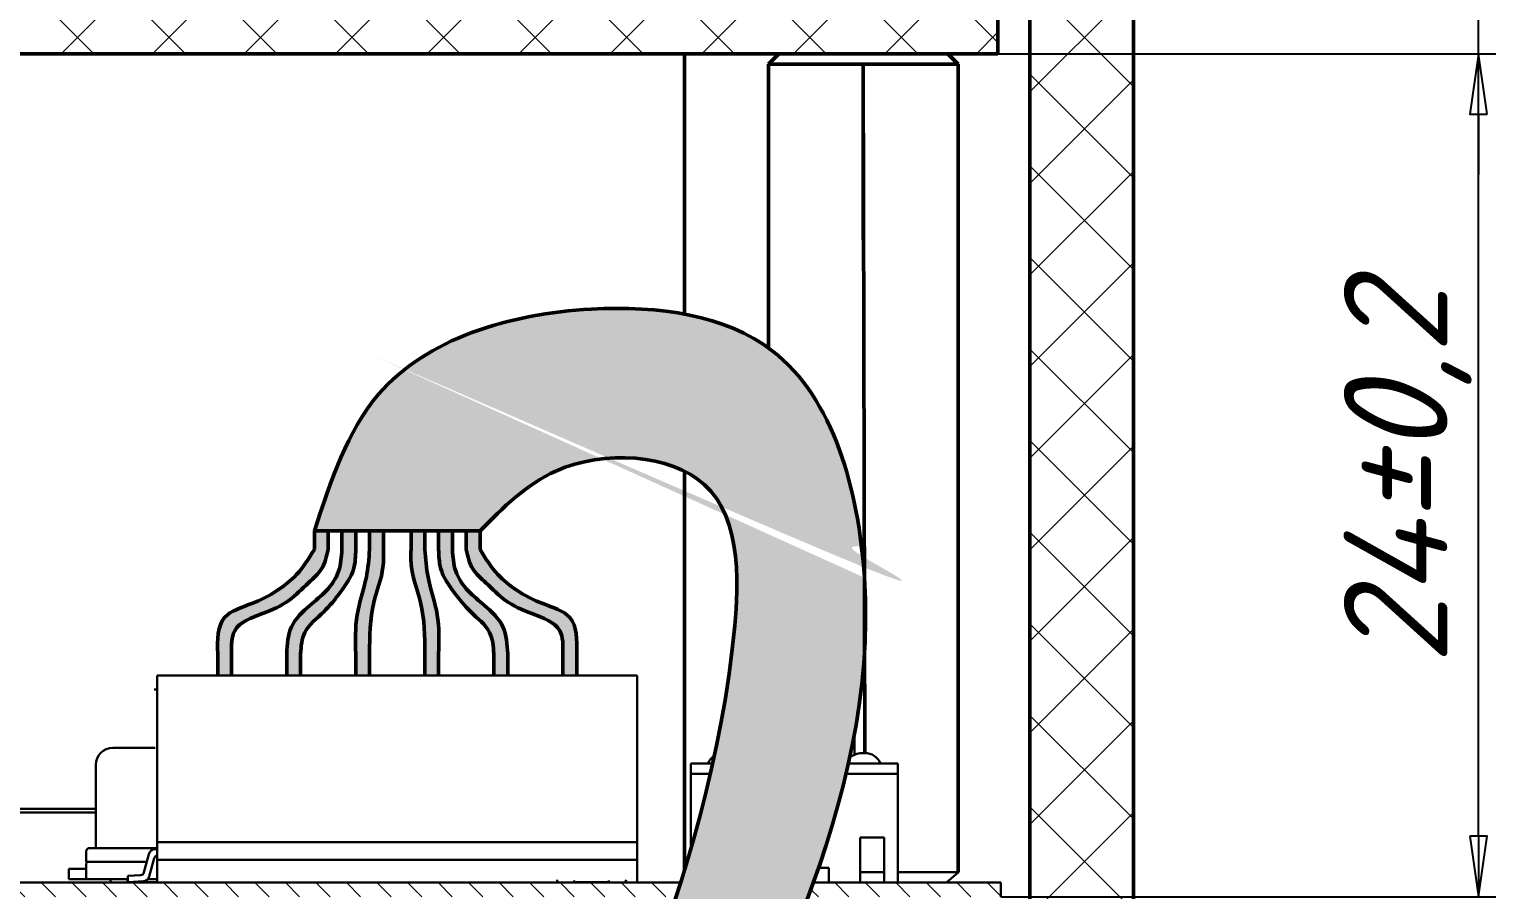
# Model space of a CAD drawing. Header units: inches. Extents: x -14 to 5184, y -66 to 1689.
# Drawn here: x 2968.36 to 3010.83, y 719.66 to 744.57 of the extents above; entities that cross this region are included whole.
import ezdxf

# ---------------------------------------------------------------- set-up
doc = ezdxf.new("R2010")
doc.units = ezdxf.units.IN
doc.header["$MEASUREMENT"] = 0
for name, color, linetype, lineweight in [('Видимый контур (ГОСТ)', 7, 'Continuous', 50), ('Размер (ГОСТ)', 7, 'Continuous', 25), ('Штриховка (ГОСТ)', 7, 'Continuous', 18), ('Штриховка ГОСТ', 7, 'Continuous', 9)]:
    doc.layers.add(name, color=color, linetype=linetype, lineweight=lineweight)
doc.styles.add('Standart 3.0', font='gost_b.ttf', dxfattribs={"oblique": 15, "height": 3})
doc.dimstyles.new('Обычный (ГОСТ)', dxfattribs={"dimscale": 0.5, "dimtxt": 3.5, "dimasz": 3.5, "dimexe": 1, "dimexo": 0, "dimgap": 0.5, "dimtad": 1, "dimrnd": 1e-08, "dimtxsty": 'Standart 3.0', "dimblk": 'Filled-1', "dimblk1": 'Filled-1', "dimblk2": 'Filled-1', "dimcen": 0.09, "dimdle": 15, "dimclrd": 256, "dimclre": 256, "dimclrt": 256, "dimazin": 2, "dimtfac": 0.7142857313156128, "dimtmove": 0, "dimatfit": 3, "dimfxl": 1, "dimtolj": 1, "dimlwd": 25, "dimlwe": 25, "dimarcsym": 0})
pattern_1 = [(45, (-838.0230394444743, -51.15957828930812), (-1.325825214724776, 1.325825214724777), []), (135, (-838.0230394444743, -51.15957828930812), (-1.325825214724777, -1.325825214724776), [])]

# ---------------------------------------------------------------- blocks, each defined once
blk = doc.blocks.new('Filled-1')
at = {"color": 0}
for p, q in [((0, 0), (-1, 0.1428571428571429)), ((-1, 0.1428571428571429), (-1, -0.1428571428571429)), ((-1, 0), (0, 0)), ((-1, -0.1428571428571429), (0, 0))]:
    blk.add_line(p, q, dxfattribs=at)
at = {"color": 0, "flags": 128}
blk.add_lwpolyline([(-1, -0.1428571428571429), (0, 0), (-1, 0.1428571428571429), (-1, -0.1428571428571429)], dxfattribs=at)
at = {"color": 0}
blk.add_solid([(-1, -0.1428571428571429), (0, 0), (-1, 0.1428571428571429), (-1, -0.1428571428571429)], dxfattribs=at)
blk = doc.blocks.new('*D155')
at = {"layer": 'Размер (ГОСТ)', "lineweight": 25, "ltscale": 0.5, "transparency": 16777216}
for p, q in [((2996.411795750761, 743.8613681323305), (3010.828447032974, 743.8613681323305)), ((3010.328447032974, 721.1998881323308), (3010.328447032974, 742.1113681323305)), ((2996.49810206248, 719.4498881323308), (3010.828447032974, 719.4498881323308))]:
    blk.add_line(p, q, dxfattribs=at)
at = {"layer": 'Размер (ГОСТ)', "lineweight": 25, "ltscale": 0.5, "transparency": 16777216, "xscale": 1.75, "yscale": 1.75, "zscale": 1.75}
for p, rotation in [((3010.328447032974, 743.8613681323305), 90), ((3010.328447032974, 719.4498881323308), 270)]:
    blk.add_blockref('Filled-1', p, dxfattribs=dict(at, rotation=rotation))
at = {"layer": 'Размер (ГОСТ)', "ltscale": 0.5, "transparency": 16777216, "insert": (3008.281417330003, 731.6556281323311), "char_height": 3, "attachment_point": 5, "rotation": 90, "style": 'Standart 3.0'}
blk.add_mtext('\\A1;{\\fGOST type B|b0|i0|c204|p0;24}%%P{\\fGOST type B|b0|i0|c204|p0;0,2}', dxfattribs=at)
blk = doc.blocks.new('*D156')
at = {"layer": 'Размер (ГОСТ)', "lineweight": 25, "ltscale": 0.5, "transparency": 16777216}
for p, q in [((3010.328447032974, 748.6113681323305), (3010.328447032974, 755.1791804436536)), ((2996.411795750761, 746.8613681323305), (3010.828447032974, 746.8613681323305)), ((3010.328447032974, 743.8613681323305), (3010.328447032974, 746.8613681323305)), ((2996.411795750761, 743.8613681323305), (3010.828447032974, 743.8613681323305)), ((3010.328447032974, 742.1113681323305), (3010.328447032974, 740.3613681323305))]:
    blk.add_line(p, q, dxfattribs=at)
at = {"layer": 'Размер (ГОСТ)', "lineweight": 25, "ltscale": 0.5, "transparency": 16777216, "xscale": 1.75, "yscale": 1.75, "zscale": 1.75}
for p, rotation in [((3010.328447032974, 746.8613681323305), 270), ((3010.328447032974, 743.8613681323305), 90)]:
    blk.add_blockref('Filled-1', p, dxfattribs=dict(at, rotation=rotation))
at = {"layer": 'Размер (ГОСТ)', "ltscale": 0.5, "transparency": 16777216, "insert": (3008.578447032974, 752.7702742879926), "char_height": 3, "attachment_point": 5, "rotation": 90, "style": 'Standart 3.0'}
blk.add_mtext('\\A1;3*', dxfattribs=at)

msp = doc.modelspace()

# ---------------------------------------------------------------- hatches: boundary and pattern name
at = {"layer": 'Штриховка (ГОСТ)'}
h = msp.add_hatch(dxfattribs=at)
h.set_pattern_fill('ANSI37', color=256, scale=15, style=0)
h.set_pattern_definition(pattern_1)
h.paths.add_polyline_path([(2998.837229541403, 707.3267087815876), (2998.837229541403, 707.3930814574829), (2994.337228739738, 707.3930814574829), (2994.337228739738, 710.3930814574829), (2997.337229539485, 710.3930814574829), (2997.337229539485, 747.8930814574829), (2997.353099355532, 747.8930814574829), (2998.837229541403, 747.8930814574829), (2998.837229541403, 747.7824923293116), (2998.837229541403, 746.3930814574829), (2998.853099355532, 746.3930814574829), (3000.337229543321, 746.3930814574829), (3000.337229543321, 746.2824923293116), (3000.337229543321, 705.8930814574829), (2998.840162546853, 705.8930814574829), (2998.837229541403, 705.8930814574829)])
h.paths.add_polyline_path([(2990.337230175069, 707.3858112707507), (2987.337229526699, 707.3930814574829), (2987.337229526699, 710.3930814574829), (2990.337230175069, 710.3858112707507)])
h.paths.add_polyline_path([(2981.337229519027, 710.3930814574829), (2981.337229519027, 707.3930814574829), (2945.337229472997, 707.3930814574829), (2945.337229472997, 710.3930814574829)])
h.paths.add_polyline_path([(2939.337229465325, 710.3930814574829), (2939.337229465325, 707.3930814574829), (2936.337228815467, 707.3930814574829), (2936.337228815467, 710.3930814574829)])
h.paths.add_polyline_path([(2932.337230250798, 710.3930814574829), (2932.337230250798, 707.3930814574829), (2927.837229450621, 707.3930814574829), (2927.837229450621, 705.8930814574829), (2926.340162546853, 705.8930814574829), (2926.337229448703, 705.8930814574829), (2926.337229448703, 746.3930814574829), (2926.353099355532, 746.3930814574829), (2927.837229450621, 746.3930814574829), (2927.837229450621, 747.8930814574829), (2929.337229452539, 747.8930814574829), (2929.337229452539, 747.7824923293116), (2929.337229452539, 710.3930814574829)])
h = msp.add_hatch(dxfattribs=at)
h.set_pattern_fill('ANSI37', color=256, scale=15, style=0)
h.set_pattern_definition(pattern_1)
h.paths.add_polyline_path([(2939.237174963417, 746.8613681323305), (2939.237174963417, 743.8613681323305), (2996.411795750761, 743.8613681323305), (2996.411795750761, 746.8613681323305), (2992.425169206862, 746.8613681323305), (2992.411795750761, 746.8613681323305), (2991.811795750761, 746.8613681323305), (2963.425169206862, 746.8613681323305)])
h.paths.add_polyline_path([(2932.534433193032, 743.8613681323305), (2932.526901561695, 743.8613681323305), (2932.61183120749, 743.8613681323305), (2931.589302288866, 743.8613681323305), (2930.411795750753, 743.8613681323305), (2930.411795750753, 746.8613681323305), (2932.054682865896, 746.8613681323305), (2931.955493027536, 746.8613681323305), (2932.26317312506, 746.6351489517036), (2932.498014970029, 746.3613681323314)])
h.paths.add_polyline_path([(2939.237174963417, 746.8613681323305), (2939.237174963417, 743.8613681323305), (2937.23428921264, 743.8613681323305), (2936.211760294016, 743.8613681323305), (2936.323436852012, 743.8613681323305), (2936.323436852012, 745.8613681323305), (2936.323436852012, 746.8613043099273), (2935.911753202484, 746.8613681323305), (2936.323436852012, 746.8613681323305), (2936.425169206854, 746.8613681323305), (2936.76890863561, 746.8613681323305), (2938.425169206854, 746.8613681323305)])
at = {"layer": 'Штриховка (ГОСТ)', "ltscale": 0.5}
h = msp.add_hatch(color=9, dxfattribs=at)
h.dxf.hatch_style = 1
edge = h.paths.add_edge_path()
edge.add_spline(control_points=[(2983.6910824202, 690.6977992048345), (2983.954726007202, 692.284754937927), (2985.047784877814, 698.8642286169514), (2986.340590780208, 711.285218999497), (2992.204585330528, 720.729940888787), (2992.546827833689, 726.534690576868)], knot_values=[25.54166231348353, 25.54166231348353, 25.54166231348353, 25.54166231348353, 30.37243849634078, 45.56992402336301, 62.53420212688339, 62.53420212688339, 62.53420212688339, 62.53420212688339], degree=3, periodic=0)
edge.add_line((2992.54682783369, 726.5346905768811), (2992.542302627513, 728.6914301728934))
edge.add_spline(control_points=[(2992.542302627512, 728.6914301729022), (2992.380464444189, 731.2092979857407), (2991.098931720814, 735.9323852665706), (2984.168939535707, 736.913991713118), (2978.284053990745, 735.1359875783683), (2977.086476909086, 731.4895804196342), (2976.610677258192, 730.0408559243874)], knot_values=[0, 2.561506562415161e-12, 2.561506562415161e-12, 2.561506562415161e-12, 7.092148681006773, 12.46529463983893, 19.10283235443025, 23.4783337109341, 23.4783337109341, 23.4783337109341, 23.4783337109341], degree=3, periodic=0)
edge.add_line((2976.610677258192, 730.0408559243874), (2979.010677258193, 730.0408559243874))
edge.add_line((2979.010677258193, 730.0408559243874), (2981.410677258193, 730.0408559243874))
edge.add_spline(control_points=[(2981.410677258193, 730.0408559243874), (2982.07593960596, 730.716184031605), (2983.808795664098, 732.4752590878609), (2989.078207240302, 732.1252113779468), (2988.619438078173, 720.2913681047926), (2983.117176910373, 711.2914803830047), (2980.939889420208, 699.1968139117093), (2980.50264130068, 694.1040598150378), (2979.922128602353, 691.6309671373762)], knot_values=[0, 0, 0, 0, 2.80167752579626, 7.297728316990558, 12.36345076120922, 33.56505640900438, 41.24786777632259, 48.87456467641559, 48.87456467641591, 48.87456467641591, 48.87456467641591], degree=3, periodic=0)
edge.add_arc((2981.6910824202, 690.6977992048345), 2.000000000000053, -6.838263288955204e-11, 152.1872181198208, ccw=False)
edge = h.paths.add_edge_path()
edge.add_spline(control_points=[(2976.610677258193, 729.5016132458636), (2976.452769917952, 729.2493616770406), (2976.167962981823, 728.7943923492027), (2975.518880644293, 728.274743552125), (2974.816880442214, 727.9155151423432), (2973.79375426956, 727.6281164478798), (2973.804683578172, 726.8901333567599), (2973.810677199701, 726.4854241934912)], knot_values=[0, 0, 0, 0, 0.8876690817723617, 1.601029509395069, 2.442545259551083, 3.324915313696357, 4.396416011660989, 4.396416011660989, 4.396416011660989, 4.396416011660989], degree=3, periodic=0)
edge.add_line((2973.810677199701, 726.4854241934912), (2973.810677199701, 725.86136803398))
edge.add_line((2973.810677199701, 725.86136803398), (2974.210677199701, 725.86136803398))
edge.add_line((2974.210677199701, 725.86136803398), (2974.210677199701, 726.4854241934913))
edge.add_spline(control_points=[(2974.210677199701, 726.4854241934912), (2974.206242389017, 726.7303696371571), (2974.195615686909, 727.317308392489), (2975.110363892174, 727.6373925015145), (2975.877543231054, 727.9646707256328), (2976.377439141652, 728.5024696826617), (2976.879537594921, 728.9218115112197), (2976.966033233852, 729.304230683574), (2977.010677258193, 729.5016132458636)], knot_values=[0, 0, 0, 0, 0.6754366321081279, 1.618482590334783, 2.476314974066144, 3.239382725519293, 3.79160126097013, 4.380664741072716, 4.380664741072716, 4.380664741072716, 4.380664741072716], degree=3, periodic=0)
edge.add_line((2977.010677258192, 729.5016132458596), (2977.010677258192, 730.0408559243874))
edge.add_line((2977.010677258192, 730.0408559243874), (2976.610677258192, 730.0408559243874))
edge.add_line((2976.610677258192, 730.0408559243874), (2976.610677258192, 729.5016132458628))
edge = h.paths.add_edge_path()
edge.add_spline(control_points=[(2976.210677199701, 726.485424372708), (2976.227532002805, 726.703851051911), (2976.266032393397, 727.2027896875626), (2976.898219571161, 727.6654639244146), (2977.374186903102, 728.2673834309337), (2977.791245449957, 728.8620169117464), (2977.80510451721, 729.318186945012), (2977.810677258193, 729.5016132458635)], knot_values=[0, 0, 0, 0, 0.6305428488406861, 1.440310267355914, 2.175903171811265, 2.981585956941228, 3.523425769823472, 3.523425769823472, 3.523425769823472, 3.523425769823472], degree=3, periodic=0)
edge.add_line((2977.810677258192, 729.5016132458487), (2977.810677258192, 730.0408559243874))
edge.add_line((2977.810677258192, 730.0408559243874), (2977.410677258192, 730.0408559243874))
edge.add_line((2977.410677258192, 730.0408559243874), (2977.410677258192, 729.50161324585))
edge.add_spline(control_points=[(2977.410677258193, 729.5016132458635), (2977.396490742995, 729.2893098258172), (2977.367022042077, 728.848306104912), (2976.982385196734, 728.2920519614278), (2976.43684095521, 727.8574103433488), (2975.852792969795, 727.3171961652047), (2975.824560146859, 726.7596077443354), (2975.810677199702, 726.485424372708)], knot_values=[0, 0, 0, 0, 0.6290850324025244, 1.306756339558478, 1.935745102583544, 2.75596662078093, 3.549499064688082, 3.549499064688082, 3.549499064688082, 3.549499064688082], degree=3, periodic=0)
edge.add_line((2975.810677199702, 726.485424372708), (2975.810677199702, 725.8613682131969))
edge.add_line((2975.810677199702, 725.8613682131969), (2976.210677199701, 725.8613682131969))
edge.add_line((2976.210677199701, 725.8613682131969), (2976.210677199701, 726.485424372708))
edge = h.paths.add_edge_path(flags=17)
edge.add_spline(control_points=[(2978.210677199701, 726.4854243727082), (2978.213243920135, 726.985677263449), (2978.217644488964, 727.8433465478671), (2978.626586260173, 728.806364362914), (2978.614553280617, 729.3322248540294), (2978.610677258193, 729.5016132458636)], knot_values=[0, 0, 0, 0, 1.487484540735472, 2.550249734182781, 3.055254438276584, 3.055254438276584, 3.055254438276584, 3.055254438276584], degree=3, periodic=0)
edge.add_line((2978.610677258192, 729.5016132459251), (2978.610677258192, 730.0408559243874))
edge.add_line((2978.610677258192, 730.0408559243874), (2978.210677258192, 730.0408559243874))
edge.add_line((2978.210677258192, 730.0408559243874), (2978.210677258192, 729.5016132458577))
edge.add_spline(control_points=[(2978.210677258193, 729.5016132458636), (2978.189970512745, 729.23358696242), (2978.140367829926, 728.5915342188556), (2977.777738298505, 727.6212959651967), (2977.799679408103, 726.8646743963222), (2977.810677199701, 726.4854243727082)], knot_values=[0, 0, 0, 0, 0.8042696379303687, 1.926615259383249, 3.054547687743148, 3.054547687743148, 3.054547687743148, 3.054547687743148], degree=3, periodic=0)
edge.add_line((2977.810677199701, 726.4854243727082), (2977.810677199701, 725.8613682131969))
edge.add_line((2977.810677199701, 725.8613682131969), (2978.210677199701, 725.8613682131969))
edge.add_line((2978.210677199701, 725.8613682131969), (2978.210677199701, 726.4854243727082))
edge = h.paths.add_edge_path(flags=17)
edge.add_spline(control_points=[(2979.410677258193, 729.5016132458636), (2979.406801235768, 729.3322248540296), (2979.394768256213, 728.8063643629139), (2979.80371002742, 727.8433465478671), (2979.808110596251, 726.9856772634489), (2979.810677316686, 726.4854243727082)], knot_values=[0, 0, 0, 0, 0.505004704093803, 1.567769897541112, 3.055254438276584, 3.055254438276584, 3.055254438276584, 3.055254438276584], degree=3, periodic=0)
edge.add_line((2979.810677316686, 726.4854243727082), (2979.810677316686, 725.8613682131969))
edge.add_line((2979.810677316686, 725.8613682131969), (2980.210677316685, 725.8613682131969))
edge.add_line((2980.210677316685, 725.8613682131969), (2980.210677316685, 726.4854243727082))
edge.add_spline(control_points=[(2980.210677316685, 726.4854243727082), (2980.221675108283, 726.8646743963226), (2980.24361621788, 727.6212959651969), (2979.880986686461, 728.5915342188555), (2979.83138400364, 729.2335869624197), (2979.810677258193, 729.5016132458636)], knot_values=[0, 0, 0, 0, 1.127932428359899, 2.250278049812779, 3.054547687743148, 3.054547687743148, 3.054547687743148, 3.054547687743148], degree=3, periodic=0)
edge.add_line((2979.810677258193, 729.5016132458695), (2979.810677258193, 730.0408559243874))
edge.add_line((2979.810677258193, 730.0408559243874), (2979.410677258193, 730.0408559243874))
edge.add_line((2979.410677258193, 730.0408559243874), (2979.410677258193, 729.5016132458841))
edge = h.paths.add_edge_path(flags=17)
edge.add_spline(control_points=[(2980.210677258193, 729.5016132458635), (2980.216249999176, 729.3181869450121), (2980.230109066429, 728.8620169117465), (2980.647167613282, 728.2673834309339), (2981.123134945226, 727.6654639244146), (2981.755322122989, 727.2027896875625), (2981.793822513581, 726.703851051911), (2981.810677316685, 726.485424372708)], knot_values=[0, 0, 0, 0, 0.5418398128822438, 1.347522598012207, 2.083115502467558, 2.892882920982786, 3.523425769823472, 3.523425769823472, 3.523425769823472, 3.523425769823472], degree=3, periodic=0)
edge.add_line((2981.810677316685, 726.485424372708), (2981.810677316685, 725.8613682131969))
edge.add_line((2981.810677316685, 725.8613682131969), (2982.210677316684, 725.8613682131969))
edge.add_line((2982.210677316684, 725.8613682131969), (2982.210677316684, 726.485424372708))
edge.add_spline(control_points=[(2982.210677316684, 726.485424372708), (2982.196794369526, 726.7596077443353), (2982.168561546592, 727.3171961652046), (2981.584513561177, 727.857410343349), (2981.038969319651, 728.2920519614278), (2980.654332474309, 728.8483061049118), (2980.624863773392, 729.2893098258171), (2980.610677258193, 729.5016132458635)], knot_values=[0, 0, 0, 0, 0.7935324439071524, 1.613753962104538, 2.242742725129604, 2.920414032285557, 3.549499064688082, 3.549499064688082, 3.549499064688082, 3.549499064688082], degree=3, periodic=0)
edge.add_line((2980.610677258193, 729.5004118852846), (2980.610677258193, 730.0408559243874))
edge.add_line((2980.610677258193, 730.0408559243874), (2980.210677258193, 730.0408559243874))
edge.add_line((2980.210677258193, 730.0408559243874), (2980.210677258193, 729.5016132458783))
edge = h.paths.add_edge_path(flags=17)
edge.add_spline(control_points=[(2981.010677258193, 729.5016132458636), (2981.055321282534, 729.304230683574), (2981.141816921465, 728.9218115112197), (2981.643915374735, 728.502469682662), (2982.143811285332, 727.9646707256326), (2982.910990624212, 727.637392501515), (2983.825738829476, 727.3173083924889), (2983.815112127368, 726.7303696371571), (2983.810677316685, 726.4854241934912)], knot_values=[0, 0, 0, 0, 0.5890634801025854, 1.141282015553423, 1.904349767006572, 2.762182150737932, 3.705228108964588, 4.380664741072716, 4.380664741072716, 4.380664741072716, 4.380664741072716], degree=3, periodic=0)
edge.add_line((2983.810677316685, 726.4854241934912), (2983.810677316685, 725.86136803398))
edge.add_line((2983.810677316685, 725.86136803398), (2984.210677316685, 725.86136803398))
edge.add_line((2984.210677316685, 725.86136803398), (2984.210677316685, 726.4854241934912))
edge.add_spline(control_points=[(2984.210677316685, 726.4854241934912), (2984.216670938215, 726.8901333567599), (2984.227600246826, 727.62811644788), (2983.204474074172, 727.9155151423431), (2982.502473872091, 728.2747435521251), (2981.853391534564, 728.7943923492026), (2981.568584598435, 729.2493616770407), (2981.410677258193, 729.5016132458636)], knot_values=[0, 0, 0, 0, 1.071500697964632, 1.953870752109906, 2.795386502265919, 3.508746929888627, 4.396416011660989, 4.396416011660989, 4.396416011660989, 4.396416011660989], degree=3, periodic=0)
edge.add_line((2981.410677258193, 729.5016132458635), (2981.410677258193, 730.0408559243874))
edge.add_line((2981.410677258193, 730.0408559243874), (2981.010677258193, 730.0408559243874))
edge.add_line((2981.010677258193, 730.0408559243874), (2981.010677258193, 729.5016132458636))
at = {"layer": 'Штриховка ГОСТ', "ltscale": 0.5}
h = msp.add_hatch(dxfattribs=at)
h.set_pattern_fill('ANSI31', color=256, scale=5, angle=90)
h.set_pattern_definition([(135, (-727.2298699010416, -67.26442708917273), (-0.4419417382415922, -0.4419417382415922), [])])
edge = h.paths.add_edge_path()
edge.add_spline(control_points=[(2940.404245097533, 719.4498881323301), (2940.416214018867, 719.5874359209574), (2940.428570852531, 719.7245960771872), (2940.441363019414, 719.8613681323303)], knot_values=[35.06714669640568, 35.06714669640568, 35.06714669640568, 35.06714669640568, 35.48414801363306, 35.48414801363306, 35.48414801363306, 35.48414801363306], degree=3, periodic=0)
edge.add_line((2940.441363019414, 719.8613681323307), (2930.498102062482, 719.8613681323305))
edge.add_line((2930.498102062482, 719.8613681323305), (2930.498102062482, 719.4498881323303))
edge.add_line((2930.498102062482, 719.4498881323303), (2940.404245097533, 719.4498881323304))
edge = h.paths.add_edge_path()
edge.add_line((2963.343618454547, 719.8613681323308), (2944.05134468149, 719.8613681323307))
edge.add_spline(control_points=[(2944.05134468149, 719.8613681323309), (2944.034509421005, 719.723861729387), (2944.018464654925, 719.5867145723219), (2944.003154349125, 719.4498898350988)], knot_values=[21.22750405723641, 21.22750405723641, 21.22750405723641, 21.22750405723641, 21.65362164922611, 21.65362164922611, 21.65362164922611, 21.65362164922611], degree=3, periodic=0)
edge.add_spline(control_points=[(2944.003154349125, 719.4498898350988), (2944.003154285614, 719.4498892675094), (2944.003154222102, 719.44988869992), (2944.003154158591, 719.4498881323307)], knot_values=[21.65362164922611, 21.65362164922611, 21.65362164922611, 21.65362164922611, 21.65362341688765, 21.65362341688765, 21.65362341688765, 21.65362341688765], degree=3, periodic=0)
edge.add_line((2944.003154158591, 719.4498881323304), (2963.343544958671, 719.4498881323306))
edge.add_line((2963.343544958671, 719.4498881323306), (2963.343618454547, 719.8613681323308))
edge = h.paths.add_edge_path()
edge.add_spline(control_points=[(2987.08977272366, 719.4498881323306), (2987.134006436085, 719.5866103324134), (2987.177759131244, 719.7237613706951), (2987.220994867021, 719.8613681323308)], knot_values=[19.06501621522857, 19.06501621522857, 19.06501621522857, 19.06501621522857, 19.5017385340753, 19.5017385340753, 19.5017385340753, 19.5017385340753], degree=3, periodic=0)
edge.add_line((2987.220994867021, 719.8613681323309), (2963.343618454547, 719.8613681323308))
edge.add_line((2963.343618454547, 719.8613681323308), (2963.343544958671, 719.4498881323306))
edge.add_line((2963.343544958671, 719.4498881323306), (2987.08977272366, 719.4498881323307))
edge = h.paths.add_edge_path()
edge.add_line((2996.49810206248, 719.861368132331), (2991.067021027535, 719.8613681323309))
edge.add_spline(control_points=[(2991.067021027535, 719.861368132331), (2991.018234284914, 719.7239889400156), (2990.968707878827, 719.5868357599998), (2990.918511210422, 719.4498881323307)], knot_values=[32.35477307317363, 32.35477307317363, 32.35477307317363, 32.35477307317363, 32.79143009292527, 32.79143009292527, 32.79143009292527, 32.79143009292527], degree=3, periodic=0)
edge.add_line((2990.918511210422, 719.4498881323308), (2996.49810206248, 719.4498881323308))
edge.add_line((2996.49810206248, 719.4498881323308), (2996.49810206248, 719.861368132331))

# ---------------------------------------------------------------- linework, layer by layer
at = {"layer": 'Видимый контур (ГОСТ)'}
for p, q in [((2997.334549284854, 747.7824923293116), (2997.334549284854, 710.3930814574829)), ((2997.337229539485, 710.3930814574827), (2997.337229539485, 747.8930814574829)), ((2996.411795750761, 746.8613681323305), (2996.411795750761, 743.8613681323305)), ((3000.337229543321, 746.3930814574829), (3000.337229543321, 705.8930814574829)), ((2996.411795750761, 743.8613681323305), (2939.237174963417, 743.8613681323305)), ((2987.334094174818, 736.3201556176841), (2987.334094174818, 743.8613681323305)), ((2989.761102970754, 743.5613681323306), (2990.061102970754, 743.8613681323305)), ((2992.511102970754, 743.8613681323305), (2990.061102970754, 743.8613681323305)), ((2992.511102970754, 743.8613681323305), (2994.961102970753, 743.8613681323305)), ((2995.261102970754, 743.5613681323306), (2994.961102970753, 743.8613681323305)), ((2989.761102970754, 743.5613681323306), (2992.511102970754, 743.5613681323306)), ((2989.761102970754, 743.5613681323306), (2989.761102970754, 735.3455449276523)), ((2992.511102970754, 743.5613681323306), (2992.552961460953, 723.6113681323308)), ((2995.261102970754, 743.5613681323306), (2992.511102970754, 743.5613681323306)), ((2995.261102970754, 743.5613681323306), (2995.261102970754, 720.166531338882)), ((2987.334094174818, 720.2263241919987), (2987.334094174818, 731.7685186862897))]:
    msp.add_line(p, q, dxfattribs=at)
at = {"layer": 'Видимый контур (ГОСТ)', "ltscale": 0.5}
for p, q in [((2992.511102970754, 743.5613681323306), (2992.511102970754, 738.4814312457737)), ((2979.010677258193, 730.0408559243874), (2976.610677258192, 730.0408559243874)), ((2976.610677258192, 730.0408559243874), (2976.610677258192, 729.5016132458635)), ((2977.010677258192, 730.0408559243874), (2977.010677258193, 729.5016132458635)), ((2977.010677258192, 730.0408559243874), (2977.010677258192, 729.5016132458636)), ((2977.410677258192, 730.0408559243874), (2977.410677258193, 729.5016132458635)), ((2977.410677258192, 730.0408559243874), (2977.410677258192, 729.5016132458636)), ((2980.210677258193, 730.0408559243874), (2977.810677258193, 730.0408559243874)), ((2977.810677258192, 730.0408559243874), (2977.810677258193, 729.5016132458635)), ((2977.810677258192, 730.0408559243874), (2977.810677258192, 729.5016132458635)), ((2977.810677258192, 730.0408559243874), (2977.810677258192, 729.5016132458636)), ((2978.210677258192, 730.0408559243874), (2978.210677258193, 729.5016132458635)), ((2978.210677258192, 730.0408559243874), (2978.210677258192, 729.5016132458636)), ((2978.210677258192, 730.0408559243874), (2978.210677258192, 729.5016132458635)), ((2978.210677258192, 730.0408559243874), (2978.210677258192, 729.5016132458636)), ((2978.610677258192, 730.0408559243874), (2978.610677258193, 729.5016132458635)), ((2978.610677258192, 730.0408559243874), (2978.610677258192, 729.5016132458636)), ((2979.010677258193, 730.0408559243874), (2978.610677258192, 730.0408559243874)), ((2978.610677258192, 730.0408559243874), (2978.610677258193, 729.5016132458635)), ((2978.610677258192, 730.0408559243874), (2978.610677258192, 729.5016132458636)), ((2981.410677258193, 730.0408559243874), (2979.010677258193, 730.0408559243874)), ((2979.410677258193, 730.0408559243874), (2979.410677258193, 729.5016132458635)), ((2979.410677258193, 730.0408559243874), (2979.410677258193, 729.5016132458636)), ((2979.410677258193, 730.0408559243874), (2979.410677258193, 729.5016132458635)), ((2979.410677258193, 730.0408559243874), (2979.410677258193, 729.5016132458636)), ((2980.210677258193, 730.0408559243874), (2979.810677258193, 730.0408559243874)), ((2979.810677258193, 730.0408559243874), (2979.810677258193, 729.5016132458635)), ((2979.810677258193, 730.0408559243874), (2979.810677258193, 729.5016132458636)), ((2979.810677258193, 730.0408559243874), (2979.810677258193, 729.5016132458635)), ((2979.810677258193, 730.0408559243874), (2979.810677258193, 729.5016132458636)), ((2980.210677258193, 730.0408559243874), (2980.210677258193, 729.5016132458636)), ((2980.210677258193, 730.0408559243874), (2980.210677258193, 729.5016132458635)), ((2980.210677258193, 730.0408559243874), (2980.210677258193, 729.5016132458636)), ((2980.610677258193, 730.0408559243874), (2980.610677258193, 729.5016132458635)), ((2980.610677258193, 730.0408559243874), (2980.610677258193, 729.5016132458636)), ((2981.410677258193, 730.0408559243874), (2981.010677258193, 730.0408559243874)), ((2981.010677258193, 730.0408559243874), (2981.010677258193, 729.5016132458635)), ((2981.010677258193, 730.0408559243874), (2981.010677258193, 729.5016132458636)), ((2981.410677258193, 730.0408559243874), (2981.410677258193, 729.5016132458636)), ((2973.810677199701, 725.8613682131968), (2973.810677199701, 726.4854241934912)), ((2974.210677199701, 725.8613682131968), (2974.210677199701, 726.4854241934912)), ((2975.810677199702, 725.8613683924136), (2975.810677199702, 726.485424372708)), ((2976.210677199701, 725.8613683924136), (2976.210677199701, 726.485424372708)), ((2977.810677199701, 725.8613683924137), (2977.810677199701, 726.4854243727082)), ((2978.210677199701, 725.8613683924137), (2978.210677199701, 726.4854243727082)), ((2979.810677316686, 725.8613683924137), (2979.810677316686, 726.4854243727082)), ((2980.210677316685, 725.8613683924137), (2980.210677316685, 726.4854243727082)), ((2981.810677316685, 725.8613683924136), (2981.810677316685, 726.485424372708)), ((2982.210677316684, 725.8613683924136), (2982.210677316684, 726.485424372708)), ((2983.810677316685, 725.8613682131968), (2983.810677316685, 726.4854241934912)), ((2984.210677316685, 725.8613682131968), (2984.210677316685, 726.4854241934912))]:
    msp.add_line(p, q, dxfattribs=at)
at = {"layer": 'Видимый контур (ГОСТ)', "lineweight": 30}
for p, q in [((2971.971830960806, 725.4479559170203), (2972.060677167199, 725.4479559170203)), ((2972.060677266937, 725.86136803398), (2975.385677266937, 725.86136803398)), ((2972.060677266937, 725.86136803398), (2972.060677266937, 723.7613679491475)), ((2972.060677266937, 725.86136803398), (2985.960677266937, 725.86136803398)), ((2972.060677266937, 725.86136803398), (2972.060677266937, 721.0296518423492)), ((2972.060677266937, 725.86136803398), (2985.960677266937, 725.86136803398)), ((2972.060677266937, 725.86136803398), (2972.060677266937, 721.0296518423492)), ((2982.635677249451, 725.8613682131969), (2975.385677266935, 725.8613682131969)), ((2982.635677249451, 725.8613682131969), (2975.385677266935, 725.8613682131969)), ((2982.635677249451, 725.8613682131969), (2975.385677266935, 725.8613682131969)), ((2982.635677266937, 725.86136803398), (2985.960677266937, 725.86136803398)), ((2982.635677266936, 725.86136803398), (2985.960677266937, 725.86136803398)), ((2982.635677266936, 725.86136803398), (2985.960677266937, 725.86136803398)), ((2985.960677266937, 725.86136803398), (2985.960677266937, 721.0296518423492)), ((2985.960677266937, 725.86136803398), (2985.960677266937, 720.5223814427803)), ((2985.960677266937, 725.86136803398), (2985.960677266937, 720.5223814427803)), ((2970.883076630281, 723.7613679173725), (2970.7783252253, 723.7613678978429)), ((2970.976274583492, 723.761367924713), (2970.863205477872, 723.7613679153127)), ((2970.976338133312, 723.7613679248626), (2971.136070460252, 723.7613679334653)), ((2971.330939909352, 723.761367940249), (2971.136070940441, 723.7613679334655)), ((2971.331050263648, 723.7613679403945), (2971.551564853178, 723.761367945392)), ((2972.002251281965, 723.7613679491475), (2971.551563910122, 723.7613679454008)), ((2992.261218855603, 723.5659324423265), (2992.261218855603, 724.0613681323308)), ((2992.469476599945, 723.6113681323308), (2992.552961460953, 723.6113681323308)), ((2970.277251267356, 723.2613678956012), (2970.277251267356, 720.8613678956011)), ((2987.661219117872, 723.3113681323308), (2987.511219104758, 723.3113681323308)), ((2987.511219104758, 723.3113681323308), (2987.511219104758, 723.0113681323309)), ((2987.511219104758, 723.0113681323306), (2987.661219117872, 723.0113681323306)), ((2987.511219104758, 720.8202682536637), (2987.511219104758, 723.0113681323309)), ((2987.661219117872, 723.0113681323306), (2987.511219104758, 723.0113681323306)), ((2987.661219117872, 723.3113681323308), (2988.151249067396, 723.3113681323308)), ((2987.661219117872, 723.0113681323309), (2988.083496077884, 723.0113681323309)), ((2988.083496077884, 723.0113681323309), (2987.661219117872, 723.0113681323309)), ((2993.361219117872, 723.0113681323309), (2992.013526432061, 723.0113681323309)), ((2992.013526432061, 723.0113681323309), (2993.361219117872, 723.0113681323309)), ((2992.082753977245, 723.3113681323309), (2993.361219117872, 723.3113681323308)), ((2993.511219104758, 723.3113681323308), (2993.361219117872, 723.3113681323308)), ((2993.361219117872, 723.0113681323309), (2993.511219104758, 723.0113681323309)), ((2993.511219104758, 723.0113681323309), (2993.361219117872, 723.0113681323309)), ((2993.511219104758, 723.3113681323308), (2993.511219104758, 723.0113681323309)), ((2993.511219104758, 723.0113681323309), (2993.511219104758, 719.861368132331)), ((2966.460677266928, 721.9979559170202), (2970.277251267345, 721.9979559170202)), ((2970.277251267342, 721.8930814574829), (2966.460677266926, 721.8930814574829)), ((2970.250345064535, 720.861367927747), (2970.102655007274, 720.8613678973132)), ((2970.411277928575, 720.8613679402525), (2970.235556006749, 720.861367926199)), ((2970.41137535049, 720.8613679410088), (2970.658756937948, 720.8613679543279)), ((2970.961581914421, 720.8613679643514), (2970.658756456114, 720.8613679543279)), ((2970.961747463671, 720.8613679650922), (2971.303160913052, 720.8613679728265)), ((2972.001597844983, 720.8263681323307), (2972.060677255751, 720.8263681323307)), ((2972.060677255751, 720.8613679786528), (2972.002251290014, 720.8613679786528)), ((2972.060677255751, 720.522381453966), (2972.060677255751, 721.029651853535)), ((2972.060677255751, 720.522381453966), (2972.060677255751, 721.029651853535)), ((2972.060677266937, 721.0296518423492), (2985.960677266937, 721.0296518423494)), ((2981.001804991135, 721.0296518423494), (2982.616406595764, 721.0296518423494)), ((2983.907908103104, 721.0296518423494), (2985.960677266937, 721.0296518423494)), ((2985.960677255751, 720.522381453966), (2985.960677255751, 721.029651853535)), ((2992.419438003863, 720.7613681323309), (2992.419437968893, 721.1613681323307)), ((2992.419437968893, 721.1613681323307), (2993.119437968894, 721.161368132331)), ((2993.119438003863, 720.7613681323309), (2993.119437968894, 721.1613681323307)), ((2970.002251267356, 720.7613678956012), (2970.002251267356, 720.4613678956013)), ((2970.002251287331, 720.4113679688177), (2970.002251287331, 719.9613679688179)), ((2970.059965416284, 720.4613679164514), (2970.002531618017, 720.4613678970649)), ((2970.086987219388, 720.4613679763958), (2970.052328938895, 720.4613679691832)), ((2970.123466847792, 720.4613679794371), (2970.184075621269, 720.4613679827277)), ((2970.252727440494, 720.4613679851869), (2970.336733111774, 720.4613679871089)), ((2970.502251292697, 720.461367988488), (2971.757542181498, 720.461367988488)), ((2971.675003274639, 720.1556742966355), (2971.818166628432, 720.6858957892056)), ((2971.971981216024, 720.5650420389426), (2971.830052467958, 720.0393930467657)), ((2972.060677266937, 720.5223814427801), (2972.060677266937, 719.86136803398)), ((2972.060677266937, 720.5223814427801), (2972.060677266937, 719.86136803398)), ((2984.945806031439, 720.5223814427803), (2972.060677266937, 720.5223814427801)), ((2982.593379906953, 720.5223814427801), (2981.1373068323, 720.5223814427801)), ((2985.960677266937, 720.5223814427803), (2983.930934795942, 720.5223814427803)), ((2985.960677266937, 720.5223814427801), (2985.960677266937, 719.86136803398)), ((2985.960677266937, 720.5223814427801), (2985.960677266937, 719.86136803398)), ((2985.960677266937, 720.5223814427801), (2985.960677266937, 719.86136803398)), ((2992.419438003863, 720.2613681323309), (2992.419438003863, 720.7613681323309)), ((2993.119438003863, 720.7613681323309), (2993.119438003863, 720.2613681323309)), ((2969.55225127004, 720.2613679054363), (2969.502251269443, 720.2613679032507)), ((2969.502251269443, 720.2613679032507), (2969.502251269443, 719.9613679032506)), ((2969.553088391069, 719.9613679054361), (2969.502258277661, 719.9613679032874)), ((2970.002251271232, 720.2613679054363), (2969.552251270039, 720.2613679054363)), ((2969.552251270039, 719.9613679054361), (2970.002251271232, 719.9613679054361)), ((2970.510622706682, 719.9613679906705), (2970.002321372905, 719.9613679691837)), ((2970.502251293294, 719.9613679906735), (2971.212250808047, 719.9613679906735)), ((2970.701938484352, 719.9413681323307), (2970.701938484352, 719.9613678660959)), ((2971.201938487412, 719.9613678660959), (2971.201938487412, 719.9213681323307)), ((2971.201938487412, 719.9213681323307), (2971.201938487412, 719.9113681323307)), ((2971.212251245164, 720.0523348090727), (2971.575521593881, 720.0745533754238)), ((2971.212251245164, 720.0523348090727), (2971.212251245164, 719.8719984454027)), ((2971.78744136863, 719.9613679906735), (2972.067022338848, 719.9613679906735)), ((2984.140216685658, 719.9213681323309), (2984.140216685658, 719.9113681323307)), ((2985.140216685658, 719.9113681323307), (2985.140216685658, 719.9213681323309)), ((2991.216969842249, 720.2913681047927), (2991.511104442226, 720.2913681047927)), ((2991.511104442226, 720.2913681047927), (2991.511104442226, 719.8613681323308)), ((2992.419438003863, 720.2618221361059), (2992.419438012565, 720.1613691629333)), ((2992.419438078173, 719.861368132331), (2992.419438078173, 720.161368132331)), ((2993.119438078173, 720.161368132331), (2992.419438078173, 720.161368132331)), ((2993.119438003863, 720.2613681323309), (2993.119438012605, 720.161368132331)), ((2993.119438078173, 719.861368132331), (2993.119438078173, 720.161368132331)), ((2995.265574438792, 720.161368132331), (2993.511219104758, 720.1588977417069)), ((2995.265574438792, 720.161368132331), (2994.919164277278, 719.861368132331)), ((2944.051344681491, 719.8613681323307), (2987.220994867022, 719.8613681323309)), ((2971.201938487412, 719.9113681323307), (2971.201938485664, 719.8713681323308)), ((2972.087022463861, 719.8713681323308), (2971.201938485226, 719.8713681323308)), ((2971.658220473921, 719.89927509194), (2971.212251245164, 719.8719984454027)), ((2984.140216685658, 719.9113681323307), (2984.14021668391, 719.8713681323308)), ((2985.140216683473, 719.8713681323308), (2984.140216683473, 719.8713681323308)), ((2985.140216685657, 719.9129647474837), (2985.14021668398, 719.8714000097822)), ((2991.067021027533, 719.8613681323309), (2996.49810206248, 719.861368132331)), ((2996.49810206248, 719.861368132331), (2996.49810206248, 719.4498881323308))]:
    msp.add_line(p, q, dxfattribs=at)
at = {"layer": 'Видимый контур (ГОСТ)', "lineweight": 30, "ltscale": 0.5}
msp.add_line((2994.919164277278, 719.861368132331), (2995.265574438792, 720.161368132331), dxfattribs=at)
at = {"layer": 'Видимый контур (ГОСТ)', "lineweight": 30}
for centre, radius, start, end in [((2970.777251267356, 723.2613678956012), 0.4999999999999987, 90, 180), ((2992.161218855604, 724.0613681323324), 0.09999999999899467, 0, 30.81883546650771), ((2988.469476599945, 723.1113681323305), 0.5000000000002325, 122.6925484485673, 156.4218215217783), ((2992.469476599945, 723.1113681323305), 0.500000000000234, 89.99999999997395, 134.8613681573638), ((2992.552961460953, 723.1113681323305), 0.5000000000002341, 23.57817847821573, 90.00000000002606), ((2970.102251267356, 720.7613678956012), 0.09999999999999931, 90, 180), ((2972.001597844981, 720.6363681323306), 0.1899999999999976, 89.99999999940073, 164.890067249609), ((2970.052251287331, 720.4113679688177), 0.04999999999999993, 90, 180), ((2972.078178236131, 720.5363681323307), 0.1099999999999997, 90, 164.8900672494542), ((2970.781938484352, 719.9413681323305), 0.0799999999997133, 180.0000008537737, 270.0000009394167), ((2971.568806254532, 720.1843482032497), 0.1100000000000003, 273.5000000001139, 344.8900672484556), ((2971.646621251409, 720.0889207036397), 0.1899999999999981, 273.5000000001399, 344.8900672498793), ((2983.720216682598, 719.9413681323305), 0.0799999999997133, 180.0000008537737, 270.0000009394167), ((2985.560216682598, 719.9413681323305), 0.07999999999971515, 270.000000939052, 8.537736462515938e-07), ((2971.191938485663, 719.8713681323308), 0.009999999999999289, 270, 0), ((2984.13021668391, 719.8713681323308), 0.01000000000000257, 270, 0), ((2985.15021668391, 719.8713681323308), 0.01000000000000035, 180, 270)]:
    msp.add_arc(centre, radius, start, end, dxfattribs=at)
at = {"layer": 'Видимый контур (ГОСТ)', "ltscale": 0.5}
for points in [[(2976.610677258192, 730.0408559243874), (2978.473362094881, 734.0000752060055), (2984.636366808689, 736.4646806125979), (2989.873222636089, 735.2621671873363), (2992.542302627513, 728.6914301728995), (2987.337229526699, 710.3895988171017), (2984.459143067546, 695.4671263450986), (2983.6910824202, 690.6977992048345)], [(2973.810677199701, 726.4854241934912), (2974.011051537444, 727.5380228209428), (2974.796616565076, 727.9398492757878), (2975.545641566641, 728.3233988876905), (2976.093719191229, 728.7800103386248), (2976.610677258193, 729.5016132458636)], [(2974.210677199701, 726.4854241934912), (2974.303348979583, 727.1544732090401), (2975.107184020248, 727.6476110262151), (2975.874490418031, 728.0311697446646), (2976.440826672464, 728.5425752982351), (2976.81962494266, 728.9443926465315), (2977.010677258193, 729.5016132458636)], [(2975.810677199702, 726.485424372708), (2975.947115142731, 727.2671394277218), (2976.484822685155, 727.8865213274689), (2976.952398420544, 728.3072347640114), (2977.31477075379, 728.8798818565915), (2977.410677258193, 729.5016132458635)], [(2976.210677199701, 726.485424372708), (2976.33406377388, 727.1037770532525), (2976.882391828552, 727.6996458446388), (2977.359210710722, 728.25977143296), (2977.7525794586, 728.9628971531888), (2977.810677258193, 729.5016132458635)], [(2977.810677199701, 726.4854243727082), (2977.850315490932, 727.6126600928724), (2978.117342260841, 728.7027777003564), (2978.210677258193, 729.5016132458636)], [(2978.210677199701, 726.4854243727082), (2978.333008096917, 727.967870125683), (2978.59928357657, 728.996737087607), (2978.610677258193, 729.5016132458636)], [(2979.810677316686, 726.4854243727082), (2979.688346419469, 727.967870125683), (2979.422070939816, 728.996737087607), (2979.410677258193, 729.5016132458636)], [(2980.210677316685, 726.4854243727082), (2980.171039025454, 727.6126600928724), (2979.904012255545, 728.7027777003564), (2979.810677258193, 729.5016132458636)], [(2981.810677316685, 726.485424372708), (2981.687290742506, 727.1037770532525), (2981.138962687834, 727.6996458446388), (2980.662143805665, 728.25977143296), (2980.268775057786, 728.9628971531888), (2980.210677258193, 729.5016132458635)], [(2982.210677316684, 726.485424372708), (2982.074239373655, 727.2671394277218), (2981.536531831231, 727.8865213274689), (2981.068956095842, 728.3072347640114), (2980.706583762596, 728.8798818565915), (2980.610677258193, 729.5016132458635)], [(2983.810677316685, 726.4854241934912), (2983.718005536803, 727.1544732090401), (2982.914170496138, 727.6476110262151), (2982.146864098355, 728.0311697446646), (2981.580527843922, 728.5425752982351), (2981.201729573726, 728.9443926465315), (2981.010677258193, 729.5016132458636)], [(2984.210677316685, 726.4854241934912), (2984.010302978942, 727.5380228209428), (2983.22473795131, 727.9398492757878), (2982.475712949745, 728.3233988876905), (2981.927635325157, 728.7800103386248), (2981.410677258193, 729.5016132458636)]]:
    msp.add_spline(points, degree=3, dxfattribs=at)
msp.add_open_spline([(2981.410677258193, 730.0408559243874), (2982.07593960596, 730.716184031605), (2983.808795664098, 732.4752590878609), (2989.078207240302, 732.1252113779468), (2988.619438078173, 720.2913681047926), (2983.117176910373, 711.2914803830047), (2980.939889420208, 699.1968139117093), (2980.50264130068, 694.1040598150378), (2979.922128602353, 691.6309671373762)], degree=3, knots=[0, 0, 0, 0, 2.80167752579626, 7.297728316990558, 12.36345076120922, 33.56505640900438, 41.24786777632259, 48.87456467641559, 48.87456467641591, 48.87456467641591, 48.87456467641591], dxfattribs=at)
at = {"layer": 'Видимый контур (ГОСТ)', "lineweight": 30}
for points in [[(2972.002251290014, 720.8613679786528), (2971.763964102091, 720.8613679786528), (2971.533590791053, 720.8613679786996), (2971.303159720137, 720.8613679728684)], [(2970.184075549844, 720.4613679831474), (2970.205277770484, 720.4613680015119), (2970.228258148162, 720.4613679817147), (2970.252652147074, 720.4613679667228)], [(2970.336732621189, 720.4613679895828), (2970.39116829141, 720.4613680679298), (2970.445492887333, 720.461367988488), (2970.502251292697, 720.461367988488)]]:
    msp.add_open_spline(points, degree=3, dxfattribs=at)
msp.add_open_spline([(2970.08383822933, 720.4613679764749), (2970.084014252878, 720.4613679762207), (2970.084191034878, 720.4613679759619), (2970.084368575897, 720.4613679756986), (2970.094781833398, 720.4613679602552), (2970.107852719788, 720.4613679518551), (2970.123430206755, 720.4613679517157)], degree=3, knots=[0.2479601459708106, 0.2479601459708106, 0.2479601459708106, 0.2479601459708106, 0.25, 0.25, 0.25, 0.3696429161585719, 0.3696429161585719, 0.3696429161585719, 0.3696429161585719], dxfattribs=at)

# ---------------------------------------------------------------- dimensions: what is measured, and where the dimension line sits
at = {"layer": 'Размер (ГОСТ)', "ltscale": 0.5}
dim = msp.add_linear_dim(base=(3010.328447032974, 743.8613681323305), p1=(2996.411795750761, 746.8613681323305), p2=(2996.411795750761, 743.8613681323305), angle=90, text='<>*', dimstyle='Обычный (ГОСТ)', dxfattribs=at)
dim.commit()
dim.dimension.update_dxf_attribs({"geometry": '*D156', "text_midpoint": (3010.328447032974, 752.7702742879926), "dimtype": 160})
dim = msp.add_linear_dim(base=(3010.328447032974, 743.8613681323305), p1=(2996.49810206248, 719.4498881323308), p2=(2996.411795750761, 743.8613681323305), angle=90, text='{\\fGOST type B|b0|i0|c204|p0;24}%%P{\\fGOST type B|b0|i0|c204|p0;0,2}', dimstyle='Обычный (ГОСТ)', dxfattribs=at)
dim.commit()
dim.dimension.update_dxf_attribs({"geometry": '*D155', "text_midpoint": (3008.281417330003, 731.6556281323311)})

doc.saveas('drawing.dxf')
